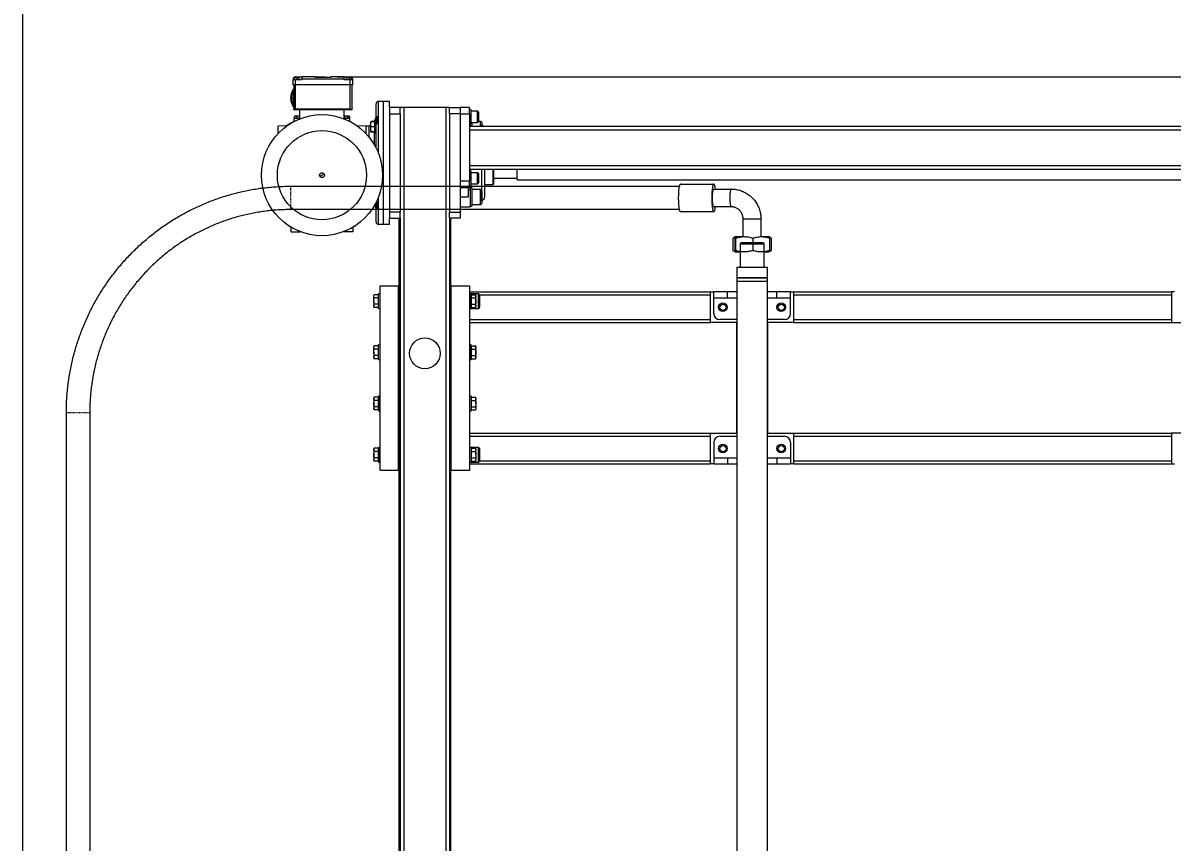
# Model space of a CAD drawing. Header units: millimetres. Extents: x -17820 to 17820, y -12600 to 12600.
# Drawn here: x 6076 to 7947, y 7878 to 9211 of the extents above; entities that cross this region are included whole.
import ezdxf

# ---------------------------------------------------------------- set-up
doc = ezdxf.new("R2010")
doc.units = ezdxf.units.MM
doc.linetypes.add('虚线', pattern=[2, 1, -1])
doc.layers.get('0').update_dxf_attribs({"lineweight": 35})
doc.layers.add('尺寸线层', color=3, linetype='Continuous', lineweight=18)
doc.layers.add('虚线层', color=6, linetype='虚线', lineweight=18)
doc.styles.add('机械', font='isocp', dxfattribs={"width": 0.667, "bigfont": 'gbcbig.shx'})
doc.dimstyles.new('标准', dxfattribs={"dimscale": 60, "dimtxt": 4, "dimasz": 3, "dimexe": 1, "dimexo": 0, "dimgap": 0.76128, "dimtad": 1, "dimdec": 1, "dimdsep": 46, "dimtxsty": '机械', "dimblk": '_CAXARROW', "dimcen": 0, "dimdle": 4, "dimclrt": 2, "dimaunit": 1, "dimazin": 2, "dimtfac": 0.707107, "dimtdec": 3, "dimtmove": 0, "dimatfit": 3, "dimfxl": 0, "dimfrac": 2, "dimtolj": 1, "dimlwd": 18, "dimarcsym": 0})

# ---------------------------------------------------------------- blocks, each defined once
blk = doc.blocks.new('*X186')
at = {"layer": '尺寸线层', "linetype": 'Continuous', "lineweight": 18}
for points in [[(11014.3, 9122.9), (10991.8, 8942.9), (11036.8, 8942.9)], [(11014.3, 4347.9), (10991.8, 4527.9), (11036.8, 4527.9)]]:
    blk.add_hatch(color=0, dxfattribs=at).paths.add_polyline_path(points, flags=0)
at = {"layer": '尺寸线层', "color": 0, "linetype": 'Continuous'}
for p, q in [((6587, 9122.9), (11074.3, 9122.9)), ((8682, 4347.9), (11074.3, 4347.9))]:
    blk.add_line(p, q, dxfattribs=at)
at = {"layer": '尺寸线层', "color": 0, "linetype": 'Continuous', "lineweight": 18}
blk.add_line((11014.3, 4347.9), (11014.3, 9122.9), dxfattribs=at)
at = {"layer": '尺寸线层', "color": 2, "insert": (10848.7, 6735.4), "char_height": 240, "width": 919.317, "attachment_point": 5, "rotation": 90, "line_spacing_factor": 0.939812, "style": '机械'}
blk.add_mtext('\\T1.1;4775', dxfattribs=at)
blk = doc.blocks.new('_CAXARROW')
blk.add_hatch(color=2).paths.add_polyline_path([(0, 0), (-1, 0.125), (-1, -0.125)], flags=0)
blk = doc.blocks.new('*X203')
at = {"layer": '尺寸线层', "linetype": 'Continuous', "lineweight": 18}
for points in [[(6075.5, 9740.3), (6255.5, 9717.8), (6255.5, 9762.8)], [(9180.5, 9740.3), (9000.5, 9717.8), (9000.5, 9762.8)]]:
    blk.add_hatch(color=0, dxfattribs=at).paths.add_polyline_path(points, flags=0)
at = {"layer": '尺寸线层', "color": 0, "linetype": 'Continuous'}
for p, q in [((6075.5, 5567.9), (6075.5, 9800.3)), ((9180.5, 6254.4), (9180.5, 9800.3))]:
    blk.add_line(p, q, dxfattribs=at)
at = {"layer": '尺寸线层', "color": 0, "linetype": 'Continuous', "lineweight": 18}
blk.add_line((9180.5, 9740.3), (6075.5, 9740.3), dxfattribs=at)
at = {"layer": '尺寸线层', "color": 2, "insert": (7628, 9906), "char_height": 240, "width": 827.842, "attachment_point": 5, "line_spacing_factor": 0.939812, "style": '机械'}
blk.add_mtext('\\T1.1;3105', dxfattribs=at)
blk = doc.blocks.new('BLOCK19_1')
at = {"color": 7, "linetype": 'Continuous', "lineweight": 15}
for p, q in [((-3643.2, 2426.9), (-3643.2, 2425.9)), ((-3643.2, 2417.9), (-3643.2, 2425.9)), ((-3639.2, 2425.9), (-3643.2, 2425.9)), ((-3639.2, 2417.9), (-3643.2, 2417.9)), ((-3642.2, 2417.9), (-3642.2, 2378.4)), ((-3641.2, 2425.9), (-3641.2, 2429.4)), ((-3637.2, 2429.4), (-3641.2, 2429.4)), ((-3639.2, 2430.9), (-3633.2, 2430.9)), ((-3639.2, 2417.9), (-3639.2, 2425.9)), ((-3629.2, 2425.9), (-3639.2, 2425.9)), ((-3550.2, 2417.9), (-3639.2, 2417.9)), ((-3639.2, 2378.4), (-3639.2, 2417.9)), ((-3637.2, 2429.4), (-3637.2, 2425.9)), ((-3633.2, 2429.4), (-3637.2, 2429.4)), ((-3633.2, 2430.9), (-3629.2, 2430.9)), ((-3633.2, 2425.9), (-3633.2, 2429.4)), ((-3607.2, 2430.9), (-3629.2, 2430.9)), ((-3629.2, 2430.9), (-3629.2, 2426.9)), ((-3629.2, 2425.9), (-3629.2, 2426.9)), ((-3560.2, 2426.9), (-3629.2, 2426.9)), ((-3607.2, 2429.9), (-3607.2, 2430.9)), ((-3607.2, 2430.9), (-3591.8, 2430.9)), ((-3582.2, 2429.9), (-3607.2, 2429.9)), ((-3591.8, 2430.9), (-3591.8, 2429.9)), ((-3591.8, 2430.9), (-3591.8, 2429.9)), ((-3591.8, 2430.9), (-3591.6, 2430.9)), ((-3591.6, 2429.9), (-3591.6, 2430.9)), ((-3582.2, 2430.9), (-3582.2, 2429.9)), ((-3560.2, 2430.9), (-3582.2, 2430.9)), ((-3560.2, 2426.9), (-3560.2, 2430.9)), ((-3560.2, 2430.9), (-3556.2, 2430.9)), ((-3560.2, 2426.9), (-3560.2, 2425.9)), ((-3550.2, 2425.9), (-3560.2, 2425.9)), ((-3556.2, 2430.9), (-3550.2, 2430.9)), ((-3556.2, 2425.9), (-3556.2, 2429.4)), ((-3552.2, 2429.4), (-3556.2, 2429.4)), ((-3552.2, 2429.4), (-3552.2, 2425.9)), ((-3548.2, 2429.4), (-3552.2, 2429.4)), ((-3550.2, 2417.9), (-3550.2, 2425.9)), ((-3546.2, 2425.9), (-3550.2, 2425.9)), ((-3546.2, 2417.9), (-3550.2, 2417.9)), ((-3550.2, 2378.4), (-3550.2, 2417.9)), ((-3548.2, 2425.9), (-3548.2, 2429.4)), ((-3547.2, 2378.4), (-3547.2, 2417.9)), ((-3546.2, 2425.9), (-3546.2, 2426.9)), ((-3546.2, 2417.9), (-3546.2, 2425.9)), ((-3647.2, 2397.4), (-3646.2, 2397.4)), ((-3646.2, 2397.4), (-3644.8, 2397.4)), ((-3642.2, 2410.4), (-3643.2, 2410.4)), ((-3643.2, 2410.4), (-3643.2, 2406.4)), ((-3642.2, 2406.4), (-3643.2, 2406.4)), ((-3643.2, 2406.4), (-3643.2, 2386.4)), ((-3646.2, 2395.4), (-3647.2, 2395.4)), ((-3644.8, 2395.4), (-3646.2, 2395.4)), ((-3643.2, 2386.4), (-3642.2, 2386.4)), ((-3643.2, 2386.4), (-3643.2, 2382.4)), ((-3643.2, 2382.4), (-3642.2, 2382.4)), ((-3548.2, 2377.4), (-3641.2, 2377.4)), ((-3550.2, 2378.4), (-3639.2, 2378.4)), ((-3632.2, 2362.6), (-3632.2, 2377.4)), ((-3560.2, 2362.6), (-3560.2, 2377.4)), ((-3508.2, 2364.2), (-3508.2, 2386.9)), ((-3496.2, 2390.9), (-3504.2, 2390.9)), ((-3486.2, 2390.9), (-3496.2, 2390.9)), ((-3496.2, 2190.9), (-3496.2, 2390.9)), ((-3496.2, 2290.9), (-3496.2, 2390.9)), ((-3486.2, 2380.9), (-3486.2, 2390.9)), ((-3468.7, 2380.9), (-3486.2, 2380.9)), ((-3486.2, 2380.9), (-3486.2, 2370.9)), ((-3468.7, 2380.9), (-3468.7, 2380.1)), ((-3462.7, 2380.9), (-3468.7, 2380.9)), ((-3468.7, 2370.9), (-3468.7, 2380.1)), ((-3394.7, 2380.9), (-3462.7, 2380.9)), ((-3388.7, 2380.9), (-3394.7, 2380.9)), ((-3388.7, 2380.9), (-3388.7, 2380.1)), ((-3388.7, 2380.9), (-3371.2, 2380.9)), ((-3388.7, 2370.9), (-3388.7, 2380.1)), ((-3371.2, 2380.9), (-3371.2, 2370.9)), ((-3356.2, 2380.9), (-3371.2, 2380.9)), ((-3356.2, 2370.9), (-3356.2, 2380.9)), ((-3353.7, 2377.9), (-3356.2, 2377.9)), ((-3353.7, 2377.9), (-3353.7, 2353.9)), ((-3641.2, 2366.9), (-3641.2, 2362.9)), ((-3641.2, 2366.9), (-3640.3, 2366.9)), ((-3641.2, 2358.5), (-3641.2, 2362.9)), ((-3634.7, 2362.9), (-3641.2, 2362.9)), ((-3640.3, 2362.9), (-3640.3, 2366.9)), ((-3637.7, 2366.9), (-3640.3, 2366.9)), ((-3637.7, 2366.9), (-3637.7, 2362.9)), ((-3632.7, 2366.9), (-3637.7, 2366.9)), ((-3632.2, 2362.9), (-3634.7, 2362.9)), ((-3632.7, 2362.9), (-3632.7, 2366.9)), ((-3632.2, 2366.9), (-3632.7, 2366.9)), ((-3602.3, 2369.2), (-3602.3, 2369.2)), ((-3601.9, 2369.2), (-3602.3, 2369.2)), ((-3590.1, 2369.2), (-3590.6, 2369.2)), ((-3590.1, 2369.2), (-3590.1, 2369.2)), ((-3559.7, 2366.9), (-3560.2, 2366.9)), ((-3557.7, 2362.9), (-3560.2, 2362.9)), ((-3559.7, 2366.9), (-3559.7, 2362.9)), ((-3554.7, 2366.9), (-3559.7, 2366.9)), ((-3551.2, 2362.9), (-3557.7, 2362.9)), ((-3554.7, 2362.9), (-3554.7, 2366.9)), ((-3552.2, 2366.9), (-3554.7, 2366.9)), ((-3552.2, 2362.9), (-3552.2, 2366.9)), ((-3552.2, 2366.9), (-3551.2, 2366.9)), ((-3551.2, 2366.9), (-3551.2, 2362.9)), ((-3551.2, 2362.9), (-3551.2, 2358.5)), ((-3516.3, 2358.2), (-3516.6, 2357.2)), ((-3516.4, 2357.6), (-3516.3, 2358.2)), ((-3511.7, 2358.4), (-3516.2, 2358.4)), ((-3510.6, 2359.5), (-3512.7, 2357.5)), ((-3508.2, 2359.2), (-3510.2, 2359.2)), ((-3510.2, 2339.2), (-3510.2, 2359.2)), ((-3508.2, 2359.2), (-3508.2, 2364.2)), ((-3508.2, 2352.9), (-3508.2, 2359.2)), ((-3506.2, 2366.6), (-3506.2, 2355.3)), ((-3486.2, 2370.9), (-3468.7, 2370.9)), ((-3486.2, 2370.9), (-3486.2, 2210.9)), ((-3468.7, 2370.9), (-3468.7, 2210.9)), ((-3371.2, 2370.9), (-3388.7, 2370.9)), ((-3388.7, 2370.9), (-3388.7, 2210.9)), ((-3371.2, 2370.9), (-3371.2, 2210.9)), ((-3371.2, 2370.9), (-3371.2, 2260.9)), ((-3371.2, 2370.9), (-3356.2, 2370.9)), ((-3356.2, 2370.9), (-3356.2, 2260.9)), ((-3343.2, 2374.9), (-3353.7, 2374.9)), ((-3341.7, 2373.4), (-3341.7, 2358.4)), ((-3338.2, 2358.4), (-3341.7, 2358.4)), ((-3653.4, 2351.1), (-3668.2, 2350.9)), ((-3668.2, 2350.9), (-3668.2, 2338.1)), ((-3653.5, 2351.7), (-3653.2, 2351.2)), ((-3646.5, 2355.6), (-3646.8, 2356.1)), ((-3524.2, 2350.9), (-3539, 2351.1)), ((-3519.2, 2350.9), (-3524.2, 2350.9)), ((-3524.2, 2338.1), (-3524.2, 2350.9)), ((-3516.6, 2353.5), (-3519.2, 2350.9)), ((-3519.2, 2332.3), (-3519.2, 2350.9)), ((-3516.6, 2353.6), (-3516.2, 2357.5)), ((-3516.2, 2357.5), (-3516.6, 2357.2)), ((-3516.6, 2353.6), (-3516.6, 2357.2)), ((-3516.2, 2349.7), (-3516.6, 2353.6)), ((-3516.6, 2345.6), (-3516.6, 2353.6)), ((-3516.6, 2341.2), (-3516.6, 2345.6)), ((-3516.6, 2341.2), (-3516.2, 2341.5)), ((-3516.2, 2341), (-3516.6, 2341.2)), ((-3510.8, 2357.5), (-3516.2, 2357.5)), ((-3510.8, 2349.7), (-3516.2, 2349.7)), ((-3510.8, 2341.5), (-3516.2, 2341.5)), ((-3510.8, 2341), (-3516.2, 2341)), ((-3510.8, 2357.5), (-3510.8, 2349.7)), ((-3510.2, 2356.5), (-3510.8, 2357.1)), ((-3510.8, 2349.7), (-3510.8, 2341.5)), ((-3510.8, 2341.4), (-3510.2, 2342)), ((-3510.8, 2341.5), (-3510.8, 2341)), ((-3507.7, 2354.2), (-3508.2, 2354.2)), ((-3508.2, 2315.1), (-3508.2, 2352.9)), ((-3356.2, 2353.9), (-3353.7, 2353.9)), ((-3356.2, 2350.9), (-1686.2, 2350.9)), ((-3356.2, 2344.9), (-1686.2, 2344.9)), ((-3355.2, 2353.9), (-3355.2, 2350.9)), ((-3353.7, 2356.9), (-3343.2, 2356.9)), ((-3352.2, 2356.9), (-3352.2, 2350.9)), ((-3336.2, 2356.4), (-3336.2, 2350.9)), ((-3336.1, 2351.9), (-3336.2, 2351.9)), ((-3510.2, 2339.2), (-3508.2, 2339.2)), ((-3496.2, 2190.9), (-3496.2, 2290.9)), ((-3356.2, 2286.9), (-1686.2, 2286.9)), ((-3694.5, 2277), (-3694.6, 2277)), ((-3694.6, 2277), (-3694.6, 2276.5)), ((-3694.6, 2265.2), (-3694.6, 2264.8)), ((-3694.5, 2264.8), (-3694.6, 2264.8)), ((-3497.9, 2277), (-3497.9, 2277)), ((-3497.9, 2276.5), (-3497.9, 2277)), ((-3497.9, 2264.8), (-3497.9, 2265.2)), ((-3497.9, 2264.8), (-3497.9, 2264.8)), ((-3356.2, 2280.9), (-1686.2, 2280.9)), ((-3353.7, 2277.9), (-3356.2, 2277.9)), ((-3353.7, 2277.9), (-3353.7, 2253.9)), ((-3343.2, 2274.9), (-3353.7, 2274.9)), ((-3341.7, 2273.4), (-3341.7, 2258.4)), ((-3331.2, 2235.4), (-3331.2, 2280.9)), ((-3317.6, 2255.9), (-3317.6, 2280.9)), ((-3316.5, 2257), (-3316.5, 2280.9)), ((-3316.5, 2265.9), (-3278.7, 2265.9)), ((-3278.7, 2263.4), (-3278.7, 2280.9)), ((-3356.2, 2260.9), (-3371.2, 2260.9)), ((-3371.2, 2250.9), (-3356.2, 2250.9)), ((-3357.6, 2235.4), (-3357.6, 2250.9)), ((-3355.2, 2246.7), (-3357.6, 2246.7)), ((-3356.2, 2250.9), (-3356.2, 2260.9)), ((-3356.2, 2253.9), (-3353.7, 2253.9)), ((-3355.2, 2253.9), (-3355.2, 2246.7)), ((-3352.2, 2250.4), (-3355.2, 2250.4)), ((-3355.2, 2246.7), (-3355.2, 2219.4)), ((-3353.7, 2256.9), (-3343.2, 2256.9)), ((-3352.2, 2250.4), (-3352.2, 2220.4)), ((-3338.2, 2247.4), (-3352.2, 2247.4)), ((-3331.2, 2255.9), (-3317.6, 2255.9)), ((-3317.6, 2255.9), (-3316.5, 2257)), ((-3278.7, 2263.4), (-1728.7, 2263.4)), ((-3371.2, 2235.4), (-3357.6, 2235.4)), ((-3336.2, 2245.4), (-3336.2, 2225.4)), ((-3336.2, 2229.9), (-3336.1, 2229.9)), ((-3510.6, 2222.2), (-3510.6, 2222.2)), ((-3510.2, 2222.6), (-3510.2, 2222.9)), ((-3510.2, 2222.6), (-3508.2, 2222.6)), ((-3508.2, 2222.6), (-3508.2, 2226.6)), ((-3508.2, 2217.6), (-3508.2, 2222.6)), ((-3508.2, 2194.9), (-3508.2, 2217.6)), ((-3506.2, 2226.4), (-3506.2, 2215.1)), ((-3468.7, 2210.9), (-3486.2, 2210.9)), ((-3486.2, 2210.9), (-3486.2, 2200.9)), ((-3468.7, 2201.7), (-3468.7, 2210.9)), ((-3388.7, 2210.9), (-3371.2, 2210.9)), ((-3388.7, 2201.7), (-3388.7, 2210.9)), ((-3371.2, 2219.4), (-3357.6, 2219.4)), ((-3371.2, 2210.9), (-3371.2, 2200.9)), ((-3357.6, 2219.4), (-3355.2, 2219.4)), ((-3355.2, 2220.4), (-3352.2, 2220.4)), ((-3352.2, 2223.4), (-3338.2, 2223.4)), ((-3504.2, 2190.9), (-3496.2, 2190.9)), ((-3496.2, 2190.9), (-3486.2, 2190.9)), ((-3486.2, 2200.9), (-3468.7, 2200.9)), ((-3486.2, 2190.9), (-3486.2, 2200.9)), ((-3470.7, 620.9), (-3470.7, 2200.9)), ((-3468.7, 2201.7), (-3468.7, 620.9)), ((-3388.7, 2201.7), (-3388.7, 620.9)), ((-3371.2, 2200.9), (-3388.7, 2200.9)), ((-3386.7, 620.9), (-3386.7, 2200.9)), ((-3650.2, 2188.5), (-3650.2, 2187.9)), ((-3650.2, 2187.9), (-3649.3, 2187.9)), ((-3646.2, 2178.9), (-3646.2, 2186)), ((-3646.2, 2178.9), (-3631.4, 2178.9)), ((-3602.3, 2172.6), (-3602.3, 2172.5)), ((-3602.3, 2172.5), (-3601.9, 2172.5)), ((-3590.6, 2172.5), (-3590.1, 2172.5)), ((-3590.1, 2172.6), (-3590.1, 2172.5)), ((-3546.2, 2178.9), (-3561, 2178.9)), ((-3546.2, 2186), (-3546.2, 2178.9)), ((-3543.2, 2187.9), (-3542.2, 2187.9)), ((-3542.2, 2187.9), (-3542.2, 2188.5)), ((-2913.7, 2160.9), (-2915.7, 2158.9)), ((-2915.7, 2158.9), (-2915.7, 2120.9)), ((-2876.7, 2158.9), (-2915.7, 2158.9)), ((-2913.7, 2160.9), (-2878.7, 2160.9)), ((-2876.7, 2158.9), (-2878.7, 2160.9)), ((-2876.7, 2120.9), (-2876.7, 2158.9)), ((-2921.2, 2120.9), (-2921.2, 2103.9)), ((-2921.2, 2120.9), (-2871.2, 2120.9)), ((-2871.2, 2103.9), (-2871.2, 2120.9)), ((-2921.2, 2103.9), (-2921.1, 2103.7)), ((-2921.2, 2103.9), (-2871.2, 2103.9)), ((-2921.1, 2098.1), (-2921.2, 2097.9)), ((-2921.2, 2097.9), (-2921.2, 445.9)), ((-2913.9, 2097.9), (-2921.2, 2097.9)), ((-2921.1, 2103.7), (-2921.1, 2098.1)), ((-2871.4, 2103.7), (-2921.1, 2103.7)), ((-2921.1, 2098.1), (-2913.8, 2098.1)), ((-2871.2, 2097.9), (-2913.9, 2097.9)), ((-2913.8, 2098.1), (-2871.4, 2098.1)), ((-2871.4, 2103.7), (-2871.2, 2103.9)), ((-2871.4, 2098.1), (-2871.4, 2103.7)), ((-2871.2, 2097.9), (-2871.4, 2098.1)), ((-2871.2, 445.9), (-2871.2, 2097.9)), ((-3501.7, 2077.9), (-3504.2, 2077.9)), ((-3504.2, 2065.9), (-3504.2, 2077.9)), ((-3501.7, 1790.9), (-3501.7, 2090.9)), ((-3501.7, 2090.9), (-3471.7, 2090.9)), ((-3471.7, 1790.9), (-3471.7, 2090.9)), ((-3471.7, 2090.9), (-3470.7, 2090.9)), ((-3386.7, 2090.9), (-3385.7, 2090.9)), ((-3385.7, 1790.9), (-3385.7, 2090.9)), ((-3385.7, 2090.9), (-3355.7, 2090.9)), ((-3355.7, 1790.9), (-3355.7, 2090.9)), ((-3355.7, 2080.9), (-2963.7, 2080.9)), ((-3353.2, 2077.9), (-3355.7, 2077.9)), ((-3341.7, 2077.9), (-3353.2, 2077.9)), ((-3353.2, 2065.9), (-3353.2, 2077.9)), ((-2963.7, 2030.9), (-2963.7, 2080.9)), ((-2963.7, 2080.9), (-2958.7, 2080.9)), ((-2958.7, 2070.9), (-2958.7, 2080.9)), ((-2936.2, 2080.9), (-2958.7, 2080.9)), ((-2936.2, 2070.9), (-2936.2, 2080.9)), ((-2921.2, 2080.9), (-2936.2, 2080.9)), ((-2856.2, 2080.9), (-2871.2, 2080.9)), ((-2856.2, 2070.9), (-2856.2, 2080.9)), ((-2833.7, 2080.9), (-2856.2, 2080.9)), ((-2833.7, 2070.9), (-2833.7, 2080.9)), ((-2833.7, 2080.9), (-2828.7, 2080.9)), ((-2828.7, 2080.9), (-2213.7, 2080.9)), ((-2828.7, 2080.9), (-2828.7, 2030.9)), ((-2208.7, 2080.9), (-2213.7, 2080.9)), ((-2213.7, 2080.9), (-2213.7, 2030.9)), ((-3511.2, 2076.3), (-3511.7, 2074.9)), ((-3511.7, 2073.7), (-3511.2, 2076.3)), ((-3511.7, 2073.7), (-3511.7, 2074.9)), ((-3511.2, 2071), (-3511.7, 2073.7)), ((-3511.7, 2065.9), (-3511.7, 2073.7)), ((-3511.7, 2065.9), (-3511.7, 2058.1)), ((-3511.7, 2058.1), (-3511.2, 2060.7)), ((-3504.8, 2076.3), (-3511.2, 2076.3)), ((-3504.8, 2071), (-3511.2, 2071)), ((-3504.8, 2060.7), (-3511.2, 2060.7)), ((-3504.8, 2076.3), (-3504.8, 2071)), ((-3504.2, 2074.1), (-3504.8, 2074.7)), ((-3504.8, 2071), (-3504.8, 2060.7)), ((-3504.8, 2060.7), (-3504.8, 2055.5)), ((-3504.2, 2053.9), (-3504.2, 2065.9)), ((-3352.6, 2074.7), (-3353.2, 2074.1)), ((-3353.2, 2053.9), (-3353.2, 2065.9)), ((-3352.6, 2071), (-3352.6, 2076.3)), ((-3352.6, 2076.3), (-3346.2, 2076.3)), ((-3352.6, 2071), (-3346.2, 2071)), ((-3352.6, 2060.7), (-3352.6, 2071)), ((-3352.6, 2060.7), (-3346.2, 2060.7)), ((-3352.6, 2055.5), (-3352.6, 2060.7)), ((-3345.7, 2074.9), (-3346.2, 2076.3)), ((-3346.2, 2076.3), (-3345.7, 2073.7)), ((-3345.7, 2073.7), (-3346.2, 2071)), ((-3346.2, 2060.7), (-3345.7, 2058.1)), ((-3345.7, 2073.7), (-3345.7, 2074.9)), ((-3345.7, 2065.9), (-3345.7, 2073.7)), ((-3345.7, 2058.1), (-3345.7, 2065.9)), ((-3339.7, 2075.9), (-3339.7, 2055.9)), ((-2936.2, 2070.9), (-2958.7, 2070.9)), ((-2958.7, 2045.9), (-2958.7, 2070.9)), ((-2921.2, 2070.9), (-2936.2, 2070.9)), ((-2856.2, 2070.9), (-2871.2, 2070.9)), ((-2833.7, 2070.9), (-2856.2, 2070.9)), ((-2833.7, 2045.9), (-2833.7, 2070.9)), ((-3511.2, 2055.5), (-3511.7, 2058.1)), ((-3511.7, 2058.1), (-3511.7, 2056.9)), ((-3511.7, 2056.9), (-3511.2, 2055.5)), ((-3504.8, 2055.5), (-3511.2, 2055.5)), ((-3504.8, 2057.1), (-3504.2, 2057.7)), ((-3504.2, 2053.9), (-3501.7, 2053.9)), ((-3355.7, 2053.9), (-3353.2, 2053.9)), ((-3353.2, 2057.7), (-3352.6, 2057.1)), ((-3353.2, 2053.9), (-3341.7, 2053.9)), ((-3352.6, 2055.5), (-3346.2, 2055.5)), ((-3345.7, 2058.1), (-3346.2, 2055.5)), ((-3346.2, 2055.5), (-3345.7, 2056.9)), ((-3345.7, 2056.9), (-3345.7, 2058.1)), ((-3355.7, 2030.9), (-2963.7, 2030.9)), ((-2921.2, 2030.9), (-2963.7, 2030.9)), ((-2921.2, 2035.9), (-2948.7, 2035.9)), ((-2921.2, 1850.9), (-2921.2, 2030.9)), ((-2843.7, 2035.9), (-2871.2, 2035.9)), ((-2828.7, 2030.9), (-2871.2, 2030.9)), ((-2871.2, 2030.9), (-2871.2, 1850.9)), ((-2828.7, 2030.9), (-2213.7, 2030.9)), ((-2213.7, 2030.9), (-2171.2, 2030.9)), ((-3511.2, 1993), (-3511.7, 1991.6)), ((-3511.7, 1990.4), (-3511.2, 1993)), ((-3511.7, 1990.4), (-3511.7, 1991.6)), ((-3511.2, 1987.7), (-3511.7, 1990.4)), ((-3511.7, 1982.6), (-3511.7, 1990.4)), ((-3504.8, 1993), (-3511.2, 1993)), ((-3504.8, 1987.7), (-3511.2, 1987.7)), ((-3504.8, 1993), (-3504.8, 1987.7)), ((-3504.2, 1990.8), (-3504.8, 1991.4)), ((-3504.8, 1987.7), (-3504.8, 1977.4)), ((-3501.7, 1994.6), (-3504.2, 1994.6)), ((-3504.2, 1982.6), (-3504.2, 1994.6)), ((-3353.2, 1994.6), (-3355.7, 1994.6)), ((-3353.2, 1982.6), (-3353.2, 1994.6)), ((-3352.6, 1991.4), (-3353.2, 1990.8)), ((-3352.6, 1993), (-3346.2, 1993)), ((-3352.6, 1987.7), (-3352.6, 1993)), ((-3352.6, 1987.7), (-3346.2, 1987.7)), ((-3352.6, 1977.4), (-3352.6, 1987.7)), ((-3345.7, 1991.6), (-3346.2, 1993)), ((-3346.2, 1993), (-3345.7, 1990.4)), ((-3345.7, 1990.4), (-3346.2, 1987.7)), ((-3345.7, 1990.4), (-3345.7, 1991.6)), ((-3345.7, 1982.6), (-3345.7, 1990.4)), ((-3511.7, 1982.6), (-3511.7, 1974.8)), ((-3511.7, 1974.8), (-3511.2, 1977.4)), ((-3511.2, 1972.2), (-3511.7, 1974.8)), ((-3511.7, 1974.8), (-3511.7, 1973.6)), ((-3511.7, 1973.6), (-3511.2, 1972.2)), ((-3504.8, 1977.4), (-3511.2, 1977.4)), ((-3504.8, 1972.2), (-3511.2, 1972.2)), ((-3504.8, 1977.4), (-3504.8, 1972.2)), ((-3504.8, 1973.8), (-3504.2, 1974.4)), ((-3504.2, 1970.6), (-3504.2, 1982.6)), ((-3504.2, 1970.6), (-3501.7, 1970.6)), ((-3355.7, 1970.6), (-3353.2, 1970.6)), ((-3353.2, 1970.6), (-3353.2, 1982.6)), ((-3353.2, 1974.4), (-3352.6, 1973.8)), ((-3352.6, 1977.4), (-3346.2, 1977.4)), ((-3352.6, 1972.2), (-3352.6, 1977.4)), ((-3352.6, 1972.2), (-3346.2, 1972.2)), ((-3346.2, 1977.4), (-3345.7, 1974.8)), ((-3345.7, 1974.8), (-3346.2, 1972.2)), ((-3346.2, 1972.2), (-3345.7, 1973.6)), ((-3345.7, 1974.8), (-3345.7, 1982.6)), ((-3345.7, 1973.6), (-3345.7, 1974.8)), ((-3511.2, 1909.6), (-3511.7, 1908.2)), ((-3511.7, 1907), (-3511.2, 1909.6)), ((-3504.8, 1909.6), (-3511.2, 1909.6)), ((-3504.8, 1909.6), (-3504.8, 1904.4)), ((-3501.7, 1911.2), (-3504.2, 1911.2)), ((-3504.2, 1911.2), (-3504.2, 1899.2)), ((-3353.2, 1911.2), (-3355.7, 1911.2)), ((-3353.2, 1911.2), (-3353.2, 1899.2)), ((-3352.6, 1909.6), (-3346.2, 1909.6)), ((-3352.6, 1904.4), (-3352.6, 1909.6)), ((-3345.7, 1908.2), (-3346.2, 1909.6)), ((-3346.2, 1909.6), (-3345.7, 1907)), ((-3511.7, 1908.2), (-3511.7, 1907)), ((-3511.2, 1904.4), (-3511.7, 1907)), ((-3511.7, 1907), (-3511.7, 1899.2)), ((-3511.7, 1899.2), (-3511.7, 1891.4)), ((-3511.7, 1891.4), (-3511.2, 1894)), ((-3511.2, 1888.8), (-3511.7, 1891.4)), ((-3511.7, 1891.4), (-3511.7, 1890.2)), ((-3504.8, 1904.4), (-3511.2, 1904.4)), ((-3504.8, 1894), (-3511.2, 1894)), ((-3504.2, 1907.4), (-3504.8, 1908)), ((-3504.8, 1904.4), (-3504.8, 1894)), ((-3504.8, 1894), (-3504.8, 1888.8)), ((-3504.8, 1890.4), (-3504.2, 1891)), ((-3504.2, 1899.2), (-3504.2, 1887.2)), ((-3352.6, 1908), (-3353.2, 1907.4)), ((-3353.2, 1899.2), (-3353.2, 1887.2)), ((-3353.2, 1891), (-3352.6, 1890.4)), ((-3352.6, 1904.4), (-3346.2, 1904.4)), ((-3352.6, 1894), (-3352.6, 1904.4)), ((-3352.6, 1888.8), (-3352.6, 1894)), ((-3352.6, 1894), (-3346.2, 1894)), ((-3345.7, 1907), (-3346.2, 1904.4)), ((-3346.2, 1894), (-3345.7, 1891.4)), ((-3345.7, 1891.4), (-3346.2, 1888.8)), ((-3345.7, 1907), (-3345.7, 1908.2)), ((-3345.7, 1899.2), (-3345.7, 1907)), ((-3345.7, 1899.2), (-3345.7, 1891.4)), ((-3345.7, 1891.4), (-3345.7, 1890.2)), ((-3511.7, 1890.2), (-3511.2, 1888.8)), ((-3504.8, 1888.8), (-3511.2, 1888.8)), ((-3504.2, 1887.2), (-3501.7, 1887.2)), ((-3355.7, 1887.2), (-3353.2, 1887.2)), ((-3352.6, 1888.8), (-3346.2, 1888.8)), ((-3346.2, 1888.8), (-3345.7, 1890.2)), ((-3355.7, 1850.9), (-2963.7, 1850.9)), ((-2963.7, 1800.9), (-2963.7, 1850.9)), ((-2963.7, 1850.9), (-2921.2, 1850.9)), ((-2958.7, 1835.9), (-2958.7, 1810.9)), ((-2948.7, 1845.9), (-2921.2, 1845.9)), ((-2871.2, 1850.9), (-2828.7, 1850.9)), ((-2871.2, 1845.9), (-2843.7, 1845.9)), ((-2833.7, 1835.9), (-2833.7, 1810.9)), ((-2828.7, 1850.9), (-2213.7, 1850.9)), ((-2828.7, 1850.9), (-2828.7, 1800.9)), ((-2213.7, 1850.9), (-2213.7, 1800.9)), ((-2171.2, 1850.9), (-2213.7, 1850.9)), ((-3511.2, 1826.3), (-3511.7, 1824.9)), ((-3511.7, 1823.7), (-3511.2, 1826.3)), ((-3511.7, 1824.9), (-3511.7, 1823.7)), ((-3511.2, 1821.1), (-3511.7, 1823.7)), ((-3511.7, 1823.7), (-3511.7, 1815.9)), ((-3511.7, 1815.9), (-3511.7, 1808.1)), ((-3504.8, 1826.3), (-3511.2, 1826.3)), ((-3504.8, 1821.1), (-3511.2, 1821.1)), ((-3504.8, 1826.3), (-3504.8, 1821.1)), ((-3504.2, 1824.1), (-3504.8, 1824.7)), ((-3504.8, 1821.1), (-3504.8, 1810.7)), ((-3501.7, 1827.9), (-3504.2, 1827.9)), ((-3504.2, 1827.9), (-3504.2, 1815.9)), ((-3504.2, 1815.9), (-3504.2, 1803.9)), ((-3353.2, 1827.9), (-3355.7, 1827.9)), ((-3341.7, 1827.9), (-3353.2, 1827.9)), ((-3353.2, 1827.9), (-3353.2, 1815.9)), ((-3352.6, 1824.7), (-3353.2, 1824.1)), ((-3353.2, 1815.9), (-3353.2, 1803.9)), ((-3352.6, 1826.3), (-3346.2, 1826.3)), ((-3352.6, 1821.1), (-3352.6, 1826.3)), ((-3352.6, 1821.1), (-3346.2, 1821.1)), ((-3352.6, 1810.7), (-3352.6, 1821.1)), ((-3345.7, 1824.9), (-3346.2, 1826.3)), ((-3346.2, 1826.3), (-3345.7, 1823.7)), ((-3345.7, 1823.7), (-3346.2, 1821.1)), ((-3345.7, 1823.7), (-3345.7, 1824.9)), ((-3345.7, 1815.9), (-3345.7, 1823.7)), ((-3345.7, 1815.9), (-3345.7, 1808.1)), ((-3339.7, 1825.9), (-3339.7, 1805.9)), ((-3511.7, 1808.1), (-3511.2, 1810.7)), ((-3511.2, 1805.5), (-3511.7, 1808.1)), ((-3511.7, 1808.1), (-3511.7, 1806.9)), ((-3511.7, 1806.9), (-3511.2, 1805.5)), ((-3504.8, 1810.7), (-3511.2, 1810.7)), ((-3504.8, 1805.5), (-3511.2, 1805.5)), ((-3504.8, 1810.7), (-3504.8, 1805.5)), ((-3504.8, 1807.1), (-3504.2, 1807.7)), ((-3504.2, 1803.9), (-3501.7, 1803.9)), ((-3355.7, 1803.9), (-3353.2, 1803.9)), ((-3355.7, 1800.9), (-2963.7, 1800.9)), ((-3353.2, 1807.7), (-3352.6, 1807.1)), ((-3353.2, 1803.9), (-3341.7, 1803.9)), ((-3352.6, 1810.7), (-3346.2, 1810.7)), ((-3352.6, 1805.5), (-3352.6, 1810.7)), ((-3352.6, 1805.5), (-3346.2, 1805.5)), ((-3346.2, 1810.7), (-3345.7, 1808.1)), ((-3345.7, 1808.1), (-3346.2, 1805.5)), ((-3346.2, 1805.5), (-3345.7, 1806.9)), ((-3345.7, 1808.1), (-3345.7, 1806.9)), ((-2958.7, 1800.9), (-2963.7, 1800.9)), ((-2958.7, 1810.9), (-2958.7, 1800.9)), ((-2958.7, 1810.9), (-2936.2, 1810.9)), ((-2958.7, 1800.9), (-2936.2, 1800.9)), ((-2936.2, 1810.9), (-2936.2, 1800.9)), ((-2936.2, 1810.9), (-2921.2, 1810.9)), ((-2936.2, 1800.9), (-2921.2, 1800.9)), ((-2871.2, 1810.9), (-2856.2, 1810.9)), ((-2871.2, 1800.9), (-2856.2, 1800.9)), ((-2856.2, 1810.9), (-2856.2, 1800.9)), ((-2856.2, 1810.9), (-2833.7, 1810.9)), ((-2856.2, 1800.9), (-2833.7, 1800.9)), ((-2833.7, 1810.9), (-2833.7, 1800.9)), ((-2828.7, 1800.9), (-2833.7, 1800.9)), ((-2828.7, 1800.9), (-2213.7, 1800.9)), ((-2213.7, 1800.9), (-2208.7, 1800.9)), ((-3501.7, 1790.9), (-3471.7, 1790.9)), ((-3471.7, 1790.9), (-3470.7, 1790.9)), ((-3386.7, 1790.9), (-3385.7, 1790.9)), ((-3385.7, 1790.9), (-3355.7, 1790.9))]:
    blk.add_line(p, q, dxfattribs=at)
at = {"color": 8, "linetype": 'Continuous', "lineweight": 15}
for p, q in [((-3633.2, 2429.4), (-3633.2, 2430.9)), ((-3556.2, 2429.4), (-3556.2, 2430.9)), ((-3504.2, 2306.1), (-3504.2, 2390.9)), ((-3462.7, 2380.9), (-3462.7, 475.9)), ((-3394.7, 2380.9), (-3394.7, 475.9)), ((-3634.7, 2362.9), (-3634.7, 2361.6)), ((-3557.7, 2361.6), (-3557.7, 2362.9)), ((-3510.6, 2356.8), (-3510.6, 2359.5)), ((-3343.2, 2356.9), (-3343.2, 2374.9)), ((-3338.2, 2350.9), (-3338.2, 2358.4)), ((-3510.6, 2319.5), (-3510.6, 2341.6)), ((-3508.2, 2354.9), (-3507, 2354.9)), ((-3336.1, 2350.9), (-3336.1, 2351.9)), ((-3343.2, 2256.9), (-3343.2, 2274.9)), ((-3336.1, 2229.9), (-3336.1, 2280.9)), ((-3338.2, 2223.4), (-3338.2, 2247.4)), ((-3504.2, 2190.9), (-3504.2, 2235.7)), ((-3510.6, 2222.2), (-3510.6, 2222.3)), ((-3508.1, 2226.9), (-3507, 2226.9)), ((-3341.7, 2053.9), (-3341.7, 2077.9)), ((-3339.7, 2075.9), (-2963.7, 2075.9)), ((-2828.7, 2075.9), (-2213.7, 2075.9)), ((-3355.7, 2035.9), (-2963.7, 2035.9)), ((-2828.7, 2035.9), (-2213.7, 2035.9)), ((-3355.7, 1845.9), (-2963.7, 1845.9)), ((-2828.7, 1845.9), (-2213.7, 1845.9)), ((-3341.7, 1803.9), (-3341.7, 1827.9)), ((-3339.7, 1805.9), (-2963.7, 1805.9)), ((-2828.7, 1805.9), (-2213.7, 1805.9))]:
    blk.add_line(p, q, dxfattribs=at)
at = {"color": 7, "linetype": 'Continuous', "lineweight": 15}
for points in [[(-3646.8, 2356.1), (-3646.9, 2356), (-3647.4, 2355.7), (-3648.1, 2355.3), (-3648.9, 2354.7), (-3649.9, 2354.1), (-3650.9, 2353.4), (-3651.8, 2352.8), (-3652.6, 2352.3), (-3653.2, 2352), (-3653.5, 2351.8), (-3653.5, 2351.7)], [(-3599.6, 2268.7), (-3599.4, 2268.8), (-3598.9, 2269.1), (-3598.2, 2269.6), (-3597.3, 2270.2), (-3596.2, 2270.9), (-3595.2, 2271.6), (-3594.3, 2272.2), (-3593.5, 2272.6), (-3593, 2273), (-3592.9, 2273.1)]]:
    blk.add_lwpolyline(points, dxfattribs=at)
for centre, radius in [((-3596.2, 2270.9), 98.5), ((-3596.2, 2270.9), 72.5), ((-3596.2, 2270.9), 4), ((-2943.7, 2055.9), 7), ((-2943.7, 2055.9), 5.1), ((-2848.7, 2055.9), 7), ((-2848.7, 2055.9), 5.1), ((-3428.7, 1980.9), 25), ((-2943.7, 1825.9), 7), ((-2943.7, 1825.9), 5.1), ((-2848.7, 1825.9), 7), ((-2848.7, 1825.9), 5.1)]:
    blk.add_circle(centre, radius, dxfattribs=at)
for centre, radius, start, end in [((-3639.2, 2426.9), 4, 90, 180), ((-3550.2, 2426.9), 4, 0, 90), ((-3620.7, 2396.4), 26.5, 148.1092, 177.8374), ((-3628.1, 2396.4), 18.2, 146.6015, 176.8445), ((-3620.7, 2396.4), 25.1, 177.7167, 182.2833), ((-3628.1, 2396.4), 16.8, 176.5802, 183.4198), ((-3620.7, 2396.4), 26.5, 182.1626, 211.8908), ((-3628.1, 2396.4), 18.2, 183.1555, 213.3985), ((-3641.2, 2378.4), 1, 263.0317, 270), ((-3548.2, 2378.4), 1, 270, 276.9683), ((-3504.2, 2386.9), 4, 90, 180), ((-3516.2, 2365.2), 8, 315, 0), ((-3343.2, 2373.4), 1.5, 0, 90), ((-3343.2, 2358.4), 1.5, 270, 360), ((-3338.2, 2356.4), 2, 0, 90), ((-3336.8, 2346.4), 5.55, 54.4912, 82.5), ((-3343.2, 2273.4), 1.5, 0, 90), ((-3343.2, 2258.4), 1.5, 270, 0), ((-3338.2, 2245.4), 2, 0, 90), ((-3336.8, 2235.4), 5.55, 277.5, 0), ((-3516.2, 2216.6), 8, 0, 45), ((-3338.2, 2225.4), 2, 270, 0), ((-3504.2, 2194.9), 4, 180, 270), ((-3341.7, 2075.9), 2, 0, 90), ((-3341.7, 2055.9), 2, 270, 0), ((-2948.7, 2045.9), 10, 180, 270), ((-2843.7, 2045.9), 10, 270, 0), ((-2948.7, 1835.9), 10, 90, 180), ((-2843.7, 1835.9), 10, 0, 90), ((-3341.7, 1825.9), 2, 360, 90), ((-3341.7, 1805.9), 2, 270, 0)]:
    blk.add_arc(centre, radius, start, end, dxfattribs=at)
for points, knots in [([(-3641.4, 2377.4), (-3641.5, 2377.4), (-3641.9, 2377.5), (-3642.2, 2377.9), (-3642.2, 2378.2), (-3642.2, 2378.4), (-3642.2, 2378.4)], [0, 0, 0, 0, 15237.972542, 37688.985918, 57751.27164, 57998.655798, 57998.655798, 57998.655798, 57998.655798]), ([(-3639.2, 2378.4), (-3639.2, 2378.4), (-3639.6, 2378.2), (-3640.2, 2377.8), (-3640.9, 2377.5), (-3641.2, 2377.4), (-3641.4, 2377.4)], [0, 0, 0, 0, 246.24752, 29381.493152, 47701.726218, 57981.059591, 57981.059591, 57981.059591, 57981.059591]), ([(-3548.1, 2377.4), (-3548.3, 2377.4), (-3548.7, 2377.5), (-3549.4, 2377.9), (-3550, 2378.2), (-3550.2, 2378.4), (-3550.2, 2378.4)], [0, 0, 0, 0, 14990.053868, 37075.916121, 56813.105588, 57057.60616, 57057.60616, 57057.60616, 57057.60616]), ([(-3547.2, 2378.4), (-3547.2, 2378.4), (-3547.2, 2378.2), (-3547.3, 2377.8), (-3547.7, 2377.5), (-3548, 2377.4), (-3548.1, 2377.4)], [0, 0, 0, 0, 243.384749, 28902.73861, 46925.755544, 57037.614908, 57037.614908, 57037.614908, 57037.614908]), ([(-3508.2, 2364.2), (-3508.2, 2364.5), (-3508.1, 2365.1), (-3507.4, 2366), (-3506.6, 2366.4), (-3506.2, 2366.6)], [0, 0, 0, 0, 13891.900145, 27785.286688, 42954.892742, 42954.892742, 42954.892742, 42954.892742]), ([(-3516.6, 2345.6), (-3516.5, 2347), (-3516.5, 2348.3), (-3516.2, 2349.7), (-3516.2, 2349.7)], [0, 0, 0, 0, 30991.371046, 31851.030771, 31851.030771, 31851.030771, 31851.030771]), ([(-3516.2, 2341.5), (-3516.2, 2341.8), (-3516.5, 2343.2), (-3516.6, 2344.6), (-3516.6, 2345.6)], [0, 0, 0, 0, 8052.248313, 31819.208028, 31819.208028, 31819.208028, 31819.208028]), ([(-3506.2, 2355.3), (-3506.6, 2355.1), (-3507.3, 2354.8), (-3508.1, 2353.9), (-3508.2, 2353.2), (-3508.2, 2352.9)], [0, 0, 0, 0, 13809.554817, 27618.432815, 42885.560032, 42885.560032, 42885.560032, 42885.560032]), ([(-3507.7, 2227.6), (-3507.6, 2227.4), (-3507.3, 2226.9), (-3506.7, 2226.6), (-3506.2, 2226.4)], [0, 0, 0, 0, 9997.132206, 31191.13669, 31191.13669, 31191.13669, 31191.13669]), ([(-3506.2, 2215.1), (-3506.6, 2215.3), (-3507.3, 2215.7), (-3508.1, 2216.6), (-3508.2, 2217.2), (-3508.2, 2217.6)], [0, 0, 0, 0, 13525.710353, 27050.030679, 42004.187168, 42004.187168, 42004.187168, 42004.187168]), ([(-3511.7, 2065.9), (-3511.6, 2067.5), (-3511.5, 2069.3), (-3511.2, 2071), (-3511.2, 2071)], [0, 0, 0, 0, 29629.844868, 30451.50668, 30451.50668, 30451.50668, 30451.50668]), ([(-3511.2, 2060.7), (-3511.3, 2061.1), (-3511.6, 2062.8), (-3511.7, 2064.5), (-3511.7, 2065.9)], [0, 0, 0, 0, 7696.173962, 30412.074476, 30412.074476, 30412.074476, 30412.074476]), ([(-3346.2, 2071), (-3346.2, 2071), (-3345.9, 2069.3), (-3345.8, 2067.5), (-3345.7, 2065.9)], [0, 0, 0, 0, 795.705295, 29489.535428, 29489.535428, 29489.535428, 29489.535428]), ([(-3345.7, 2065.9), (-3345.8, 2064.5), (-3345.9, 2062.8), (-3346.2, 2061.1), (-3346.2, 2060.7)], [0, 0, 0, 0, 22004.001893, 29458.98376, 29458.98376, 29458.98376, 29458.98376]), ([(-3511.7, 1982.6), (-3511.6, 1984.2), (-3511.5, 1986), (-3511.2, 1987.7), (-3511.2, 1987.7)], [0, 0, 0, 0, 29238.262568, 30049.065455, 30049.065455, 30049.065455, 30049.065455]), ([(-3346.2, 1987.7), (-3346.2, 1987.7), (-3345.9, 1986), (-3345.8, 1984.2), (-3345.7, 1982.6)], [0, 0, 0, 0, 784.73125, 29082.827696, 29082.827696, 29082.827696, 29082.827696]), ([(-3511.2, 1977.4), (-3511.3, 1977.8), (-3511.6, 1979.5), (-3511.7, 1981.2), (-3511.7, 1982.6)], [0, 0, 0, 0, 7594.395114, 30009.886853, 30009.886853, 30009.886853, 30009.886853]), ([(-3345.7, 1982.6), (-3345.8, 1981.2), (-3345.9, 1979.5), (-3346.2, 1977.8), (-3346.2, 1977.4)], [0, 0, 0, 0, 21700.491177, 29052.643255, 29052.643255, 29052.643255, 29052.643255]), ([(-3511.7, 1899.2), (-3511.7, 1900.5), (-3511.6, 1902.3), (-3511.3, 1904), (-3511.2, 1904.4)], [0, 0, 0, 0, 22143.73257, 29646.055356, 29646.055356, 29646.055356, 29646.055356]), ([(-3511.2, 1894), (-3511.2, 1894.1), (-3511.5, 1895.8), (-3511.6, 1897.5), (-3511.7, 1899.2)], [0, 0, 0, 0, 798.84859, 29606.028687, 29606.028687, 29606.028687, 29606.028687]), ([(-3346.2, 1904.4), (-3346.2, 1904), (-3345.9, 1902.3), (-3345.8, 1900.5), (-3345.7, 1899.2)], [0, 0, 0, 0, 7257.277865, 28677.739873, 28677.739873, 28677.739873, 28677.739873]), ([(-3345.7, 1899.2), (-3345.8, 1897.5), (-3345.9, 1895.8), (-3346.2, 1894.1), (-3346.2, 1894)], [0, 0, 0, 0, 27876.018515, 28649.04517, 28649.04517, 28649.04517, 28649.04517]), ([(-3511.7, 1815.9), (-3511.7, 1817.2), (-3511.6, 1819), (-3511.3, 1820.7), (-3511.2, 1821.1)], [0, 0, 0, 0, 21848.716149, 29251.087023, 29251.087023, 29251.087023, 29251.087023]), ([(-3511.2, 1810.7), (-3511.2, 1810.8), (-3511.5, 1812.5), (-3511.6, 1814.2), (-3511.7, 1815.9)], [0, 0, 0, 0, 788.198682, 29211.333767, 29211.333767, 29211.333767, 29211.333767]), ([(-3346.2, 1821.1), (-3346.2, 1820.7), (-3345.9, 1819), (-3345.8, 1817.2), (-3345.7, 1815.9)], [0, 0, 0, 0, 7156.263791, 28278.574323, 28278.574323, 28278.574323, 28278.574323]), ([(-3345.7, 1815.9), (-3345.8, 1814.2), (-3345.9, 1812.5), (-3346.2, 1810.8), (-3346.2, 1810.7)], [0, 0, 0, 0, 27488.010131, 28250.27697, 28250.27697, 28250.27697, 28250.27697])]:
    blk.add_open_spline(points, degree=3, knots=knots, dxfattribs=at)

msp = doc.modelspace()

# ---------------------------------------------------------------- linework, layer by layer
at = {"color": 7, "linetype": 'Continuous', "lineweight": 15}
for p, q in [((7242.54, 8850.92), (7244.54, 8852.92)), ((7242.54, 8850.92), (7244.54, 8852.92)), ((7249.67, 8852.92), (7244.54, 8852.92)), ((7249.67, 8852.92), (7244.54, 8852.92)), ((7279.54, 8852.92), (7249.67, 8852.92)), ((7279.54, 8852.92), (7249.67, 8852.92)), ((7279.54, 8852.92), (7281.54, 8850.92)), ((7279.54, 8852.92), (7281.54, 8850.92)), ((7242.54, 8850.92), (7248.26, 8850.92)), ((7242.54, 8850.92), (7248.26, 8850.92)), ((7248.26, 8850.92), (7281.54, 8850.92)), ((7248.26, 8850.92), (7281.54, 8850.92))]:
    msp.add_line(p, q, dxfattribs=at)
at = {"layer": '尺寸线层'}
for p, q in [((7145.37, 8948.42), (7199.75, 8948.42)), ((6511.15, 8944.92), (7143.58, 8944.92)), ((7199.75, 8940.42), (7227.93, 8940.42)), ((7227.93, 8911.42), (7199.75, 8911.42)), ((7143.58, 8906.92), (6511.15, 8906.92)), ((7199.75, 8903.42), (7145.37, 8903.42)), ((7247.54, 8862.78), (7247.54, 8891.42)), ((7276.54, 8891.42), (7247.54, 8891.42)), ((7276.54, 8891.42), (7276.54, 8862.83)), ((7230.8, 8860.42), (7230.8, 8840.42)), ((7232.77, 8861.85), (7234.62, 8862.92)), ((7233.86, 8860.42), (7233.86, 8840.42)), ((7234.62, 8862.92), (7247.54, 8862.92)), ((7235.28, 8860.42), (7235.28, 8840.42)), ((7263.46, 8860.42), (7263.46, 8840.42)), ((7276.72, 8862.92), (7289.03, 8862.92)), ((7289.03, 8862.92), (7289.47, 8862.92)), ((7289.47, 8862.92), (7291.32, 8861.85)), ((7290.23, 8860.42), (7290.23, 8840.42)), ((7293.29, 8860.42), (7291.27, 8861.76)), ((7293.29, 8860.42), (7293.29, 8840.42)), ((7234.62, 8837.92), (7232.79, 8838.97)), ((7234.62, 8837.92), (7242.54, 8837.92)), ((7281.54, 8837.92), (7289.03, 8837.92)), ((7289.03, 8837.92), (7289.47, 8837.92)), ((7291.3, 8838.97), (7289.47, 8837.92)), ((7291.27, 8839.02), (7293.29, 8840.42)), ((6146.09, 6216.92), (6146.09, 8575.92)), ((6184.09, 8575.92), (6184.09, 6216.92))]:
    msp.add_line(p, q, dxfattribs=at)
for points in [[(7145.37, 8948.42), (7144.95, 8948.24), (7144.54, 8947.71), (7144.13, 8946.84), (7143.75, 8945.63), (7143.39, 8944.12), (7143.07, 8942.32), (7142.78, 8940.26), (7142.53, 8937.97), (7142.33, 8935.5), (7142.17, 8932.87), (7142.07, 8930.13), (7142.01, 8927.33), (7142.01, 8924.5), (7142.07, 8921.7), (7142.17, 8918.96), (7142.33, 8916.34), (7142.53, 8913.86), (7142.78, 8911.58), (7143.07, 8909.52), (7143.39, 8907.71), (7143.75, 8906.2), (7144.13, 8905), (7144.54, 8904.12), (7144.95, 8903.59), (7145.37, 8903.42)], [(7199.75, 8948.42), (7199.33, 8948.24), (7198.92, 8947.71), (7198.51, 8946.84), (7198.13, 8945.63), (7197.78, 8944.12), (7197.45, 8942.32), (7197.16, 8940.26), (7196.91, 8937.97), (7196.71, 8935.5), (7196.55, 8932.87), (7196.45, 8930.13), (7196.39, 8927.33), (7196.39, 8924.5), (7196.45, 8921.7), (7196.55, 8918.96), (7196.71, 8916.34), (7196.91, 8913.86), (7197.16, 8911.58), (7197.45, 8909.52), (7197.78, 8907.71), (7198.13, 8906.2), (7198.51, 8905), (7198.92, 8904.12), (7199.33, 8903.59), (7199.75, 8903.42), (7200.18, 8903.59), (7200.59, 8904.12), (7200.99, 8905), (7201.38, 8906.2), (7201.73, 8907.71), (7202.06, 8909.52), (7202.33, 8911.42)], [(7202.33, 8940.42), (7202.06, 8942.32), (7201.73, 8944.12), (7201.38, 8945.63), (7200.99, 8946.84), (7200.59, 8947.71), (7200.18, 8948.24), (7199.75, 8948.42)], [(7199.75, 8911.42), (7199.41, 8911.6), (7199.08, 8912.13), (7198.77, 8913), (7198.48, 8914.19), (7198.22, 8915.66), (7198, 8917.39), (7197.82, 8919.33), (7197.69, 8921.44), (7197.61, 8923.65), (7197.58, 8925.92), (7197.61, 8928.19), (7197.69, 8930.4), (7197.82, 8932.5), (7198, 8934.44), (7198.22, 8936.17), (7198.48, 8937.65), (7198.77, 8938.84), (7199.08, 8939.71), (7199.41, 8940.24), (7199.75, 8940.42), (7199.75, 8940.42)], [(7227.93, 8940.42), (7227.59, 8940.24), (7227.26, 8939.71), (7226.95, 8938.84), (7226.66, 8937.65), (7226.4, 8936.17), (7226.18, 8934.44), (7226, 8932.5), (7225.87, 8930.4), (7225.79, 8928.19), (7225.76, 8925.92), (7225.79, 8923.65), (7225.87, 8921.44), (7226, 8919.33), (7226.18, 8917.39), (7226.4, 8915.66), (7226.66, 8914.19), (7226.95, 8913), (7227.26, 8912.13), (7227.59, 8911.6), (7227.93, 8911.42)]]:
    msp.add_lwpolyline(points, dxfattribs=at)
for points, knots in [([(6146.09, 8575.92), (6146.1, 8577.86), (6146.12, 8583.4), (6146.41, 8592.54), (6147.04, 8603.33), (6147.99, 8614.08), (6149.25, 8624.81), (6150.82, 8635.49), (6152.7, 8646.12), (6154.89, 8656.7), (6157.38, 8667.2), (6160.17, 8677.62), (6163.27, 8687.96), (6166.66, 8698.2), (6170.35, 8708.34), (6174.33, 8718.36), (6178.6, 8728.27), (6183.15, 8738.04), (6187.98, 8747.67), (6193.09, 8757.15), (6198.48, 8766.48), (6204.13, 8775.65), (6210.04, 8784.64), (6216.21, 8793.46), (6222.64, 8802.09), (6229.31, 8810.53), (6236.22, 8818.76), (6243.37, 8826.79), (6250.74, 8834.6), (6258.34, 8842.19), (6266.16, 8849.56), (6274.19, 8856.69), (6282.42, 8863.57), (6290.84, 8870.21), (6299.45, 8876.6), (6308.25, 8882.74), (6317.22, 8888.61), (6326.35, 8894.21), (6335.64, 8899.54), (6345.08, 8904.59), (6354.67, 8909.36), (6364.39, 8913.84), (6374.23, 8918.04), (6384.19, 8921.94), (6394.26, 8925.55), (6404.43, 8928.85), (6414.69, 8931.86), (6425.04, 8934.56), (6435.45, 8936.95), (6445.94, 8939.04), (6456.47, 8940.81), (6467.06, 8942.27), (6477.68, 8943.42), (6488.33, 8944.25), (6498.81, 8944.76), (6506.42, 8944.91), (6510.47, 8944.92), (6511.15, 8944.92)], [0, 0, 0, 0, 10397.6198257, 29655.9582662, 48914.9975865, 68174.1823392, 87432.9106549, 106691.8390906, 125950.6619884, 145209.3936824, 164468.1401675, 183726.2170988, 202984.6964243, 222242.3146908, 241500.3393132, 260757.5194208, 280014.7789292, 299271.797075, 318528.3776703, 337784.5059636, 357040.4123796, 376295.8101856, 395551.0384483, 414805.4860306, 434059.7245391, 453313.6579704, 472567.1263233, 491820.2469646, 511072.6439277, 530324.6768857, 549576.0608471, 568827.344845, 588077.8568224, 607328.0588091, 626577.8993977, 645827.0985844, 665075.8929911, 684324.2352697, 703572.1598308, 722819.5338095, 742066.745251, 761313.3685135, 780559.4864976, 799805.5946536, 819051.0080074, 838296.2007227, 857541.0822993, 876785.7363695, 896030.1741035, 915274.2452182, 934518.0971644, 953761.8490565, 973005.3208647, 992248.7749502, 1011492.0140822, 1029722.6256019, 1033377.7281414, 1033377.7281414, 1033377.7281414, 1033377.7281414]), ([(7227.93, 8940.42), (7228.75, 8940.4), (7230.87, 8940.37), (7234.28, 8940.05), (7238.13, 8939.38), (7241.91, 8938.4), (7245.61, 8937.12), (7249.19, 8935.55), (7252.63, 8933.69), (7255.91, 8931.55), (7259.02, 8929.16), (7261.92, 8926.53), (7264.6, 8923.66), (7267.05, 8920.6), (7269.25, 8917.34), (7271.18, 8913.91), (7272.83, 8910.34), (7274.19, 8906.65), (7275.26, 8902.85), (7276.01, 8898.99), (7276.46, 8895.17), (7276.52, 8892.64), (7276.54, 8891.42)], [0, 0, 0, 0, 13080.3071482, 33888.6875198, 54699.7213811, 75511.1738234, 96323.588028, 117138.7571684, 137956.9387962, 158779.5856962, 179606.2917999, 200438.5045116, 221277.1638004, 242120.7248737, 262970.6619423, 283827.5563181, 304689.4109053, 325555.9883649, 346428.9179759, 367305.7184672, 388186.5222049, 407557.0741307, 407557.0741307, 407557.0741307, 407557.0741307]), ([(7247.54, 8891.42), (7247.54, 8891.76), (7247.52, 8892.93), (7247.29, 8894.92), (7246.72, 8897.35), (7245.84, 8899.69), (7244.69, 8901.9), (7243.28, 8903.95), (7241.63, 8905.8), (7239.77, 8907.43), (7237.72, 8908.81), (7235.51, 8909.92), (7233.19, 8910.74), (7230.82, 8911.25), (7229.05, 8911.41), (7228.1, 8911.42), (7227.93, 8911.42)], [0, 0, 0, 0, 9245.3606988, 32005.7915355, 54779.3452789, 77566.2207841, 100380.4509679, 123232.2720073, 146131.2217519, 169085.236463, 192099.6737788, 215173.0202748, 238305.4793798, 261487.4307874, 283515.556363, 288326.3348763, 288326.3348763, 288326.3348763, 288326.3348763]), ([(6511.15, 8906.92), (6509.43, 8906.91), (6504.34, 8906.88), (6495.88, 8906.61), (6485.8, 8905.97), (6475.73, 8905.02), (6465.71, 8903.76), (6455.72, 8902.18), (6445.79, 8900.29), (6435.92, 8898.1), (6426.12, 8895.59), (6416.41, 8892.78), (6406.78, 8889.67), (6397.26, 8886.26), (6387.84, 8882.55), (6378.54, 8878.55), (6369.37, 8874.26), (6360.33, 8869.68), (6351.44, 8864.83), (6342.7, 8859.7), (6334.12, 8854.3), (6325.7, 8848.63), (6317.47, 8842.7), (6309.42, 8836.52), (6301.56, 8830.09), (6293.91, 8823.42), (6286.46, 8816.51), (6279.22, 8809.38), (6272.21, 8802.01), (6265.42, 8794.44), (6258.87, 8786.65), (6252.56, 8778.67), (6246.5, 8770.49), (6240.69, 8762.13), (6235.13, 8753.58), (6229.84, 8744.87), (6224.82, 8736), (6220.08, 8726.98), (6215.6, 8717.81), (6211.42, 8708.5), (6207.51, 8699.07), (6203.9, 8689.52), (6200.58, 8679.87), (6197.56, 8670.11), (6194.83, 8660.27), (6192.41, 8650.34), (6190.29, 8640.35), (6188.48, 8630.29), (6186.97, 8620.18), (6185.78, 8610.03), (6184.89, 8599.84), (6184.32, 8589.64), (6184.11, 8581.66), (6184.09, 8577.08), (6184.09, 8575.92)], [0, 0, 0, 0, 9957.0791098, 29425.7667629, 48895.1078968, 68364.2763653, 87833.4295335, 107302.5907888, 126771.4490295, 146240.0396638, 165708.4429259, 185176.5782699, 204644.4129005, 224111.6902264, 243578.7830723, 263045.5623271, 282511.7085418, 301977.4300351, 321442.5502769, 340907.1942638, 360371.4444696, 379834.9840815, 399297.8938918, 418760.3937172, 438222.2707923, 457683.4758838, 477144.2142607, 496604.0193014, 516063.5618431, 535522.1407809, 554980.3746748, 574437.85603, 593895.0225436, 613351.0694956, 632807.1476985, 652262.2242941, 671716.801315, 691171.3088622, 710624.8998761, 730078.0204116, 749530.5959621, 768983.0465619, 788434.6455537, 807886.4639627, 827337.3110281, 846788.2272985, 866238.6731686, 885689.1354966, 905139.2234116, 924588.7541627, 944038.4594256, 963487.8066443, 982937.6297721, 989591.793927, 989591.793927, 989591.793927, 989591.793927]), ([(7230.8, 8860.42), (7231.73, 8861.13), (7233.14, 8862.2), (7235.07, 8862.83), (7236.89, 8862.93), (7238.48, 8862.57), (7239.54, 8861.8), (7239.78, 8861.63)], [0, 0, 0, 0, 34625.5293569, 52332.4614654, 70036.5408547, 100184.2851476, 109225.0439069, 109225.0439069, 109225.0439069, 109225.0439069]), ([(7233.86, 8860.42), (7233.99, 8861.13), (7234.17, 8862.21), (7234.43, 8862.82), (7234.67, 8862.95), (7234.96, 8862.31), (7235.17, 8861.05), (7235.28, 8860.42)], [0, 0, 0, 0, 28898.8962884, 43677.0305897, 58452.0646561, 83613.2986962, 109240.3260443, 109240.3260443, 109240.3260443, 109240.3260443]), ([(7235.28, 8860.42), (7236.47, 8860.78), (7239.95, 8861.85), (7244.74, 8862.72), (7249.56, 8862.93), (7253.73, 8862.71), (7258.4, 8861.94), (7261.77, 8860.93), (7263.46, 8860.42)], [0, 0, 0, 0, 16715.2919425, 49113.0655672, 65722.039557, 82331.5637105, 105947.486415, 129800.5002434, 129800.5002434, 129800.5002434, 129800.5002434]), ([(7263.46, 8860.42), (7265.79, 8861.13), (7269.3, 8862.21), (7274.12, 8862.82), (7278.66, 8862.95), (7284.09, 8862.31), (7288.17, 8861.05), (7290.23, 8860.42)], [0, 0, 0, 0, 28938.1735327, 43736.3790923, 58532.1531414, 83727.7083142, 109389.5317172, 109389.5317172, 109389.5317172, 109389.5317172]), ([(7280.01, 8862.6), (7280.32, 8862.66), (7281.57, 8862.89), (7284.43, 8862.92), (7288.59, 8862.32), (7291.72, 8861.06), (7293.29, 8860.42)], [0, 0, 0, 0, 6422.9994011, 25386.6802801, 57680.3652577, 90571.798179, 90571.798179, 90571.798179, 90571.798179]), ([(7239.69, 8839.19), (7239.37, 8838.96), (7238.57, 8838.38), (7237.26, 8838.03), (7235.44, 8837.88), (7233.26, 8838.52), (7231.62, 8839.78), (7230.8, 8840.42)], [0, 0, 0, 0, 11983.0307222, 29838.6249339, 47691.5537933, 78092.620809, 109055.9106299, 109055.9106299, 109055.9106299, 109055.9106299]), ([(7235.28, 8840.42), (7235.16, 8839.71), (7234.97, 8838.63), (7234.72, 8838.01), (7234.48, 8837.89), (7234.19, 8838.52), (7233.97, 8839.78), (7233.86, 8840.42)], [0, 0, 0, 0, 28848.4113363, 43600.6426562, 58349.8902548, 83467.172686, 109049.434778, 109049.434778, 109049.434778, 109049.434778]), ([(7263.46, 8840.42), (7261.79, 8839.91), (7258.42, 8838.9), (7252.6, 8837.94), (7247.23, 8837.89), (7242.44, 8838.54), (7238.83, 8839.33), (7236.47, 8840.05), (7235.28, 8840.42)], [0, 0, 0, 0, 23597.9344802, 47396.0789283, 79703.2558018, 96301.9699459, 112904.7113167, 129594.3870567, 129594.3870567, 129594.3870567, 129594.3870567]), ([(7290.23, 8840.42), (7287.9, 8839.71), (7284.39, 8838.63), (7279.57, 8838.01), (7275.03, 8837.89), (7269.6, 8838.52), (7265.52, 8839.78), (7263.46, 8840.42)], [0, 0, 0, 0, 28896.7175858, 43673.5924935, 58448.1461501, 83607.9675097, 109232.4482514, 109232.4482514, 109232.4482514, 109232.4482514]), ([(7293.29, 8840.42), (7291.51, 8839.7), (7288.82, 8838.61), (7285.13, 8838.04), (7282.99, 8837.84), (7281.8, 8838.05), (7281.54, 8838.09)], [0, 0, 0, 0, 41806.7603486, 63185.6535949, 84560.4892131, 90406.3139748, 90406.3139748, 90406.3139748, 90406.3139748])]:
    msp.add_open_spline(points, degree=3, knots=knots, dxfattribs=at)
at = {"layer": '虚线层'}
for p, q in [((6511.15, 8906.92), (6511.15, 8944.92)), ((6184.09, 8575.92), (6146.09, 8575.92))]:
    msp.add_line(p, q, dxfattribs=at)

# ---------------------------------------------------------------- block references
msp.add_blockref('BLOCK19_1', (10158.28, 6692.03), dxfattribs=at)

# ---------------------------------------------------------------- dimensions: what is measured, and where the dimension line sits
at = {"layer": '尺寸线层'}
dim = msp.add_linear_dim(base=(6075.54, 9740.27), p1=(9180.54, 6254.42), p2=(6075.54, 5567.92), dimstyle='标准', override={"dimsah": 1, "dimtfill": 1, "dimtzin": 8}, dxfattribs=at)
dim.commit()
dim.dimension.update_dxf_attribs({"geometry": '*X203', "text_midpoint": (7628.04, 9740.27)})
dim = msp.add_linear_dim(base=(11014.34, 9122.92), p1=(8682.04, 4347.92), p2=(6587.04, 9122.92), angle=90, dimstyle='标准', override={"dimsah": 1, "dimtfac": 1, "dimtfill": 1, "dimtzin": 8}, dxfattribs=at)
dim.commit()
dim.dimension.update_dxf_attribs({"geometry": '*X186', "text_midpoint": (11014.34, 6735.42)})

doc.saveas('drawing.dxf')
